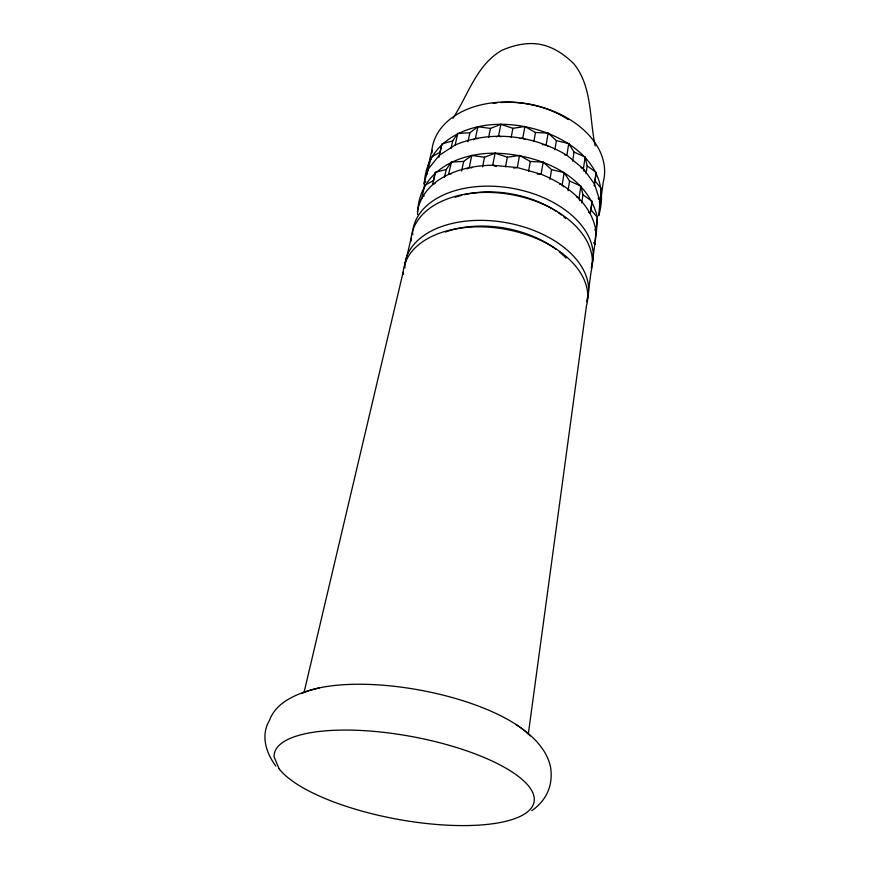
<?xml version="1.0" encoding="UTF-8"?>
<svg xmlns="http://www.w3.org/2000/svg" width="869" height="869" viewBox="0 0 869 869"><rect width="100%" height="100%" fill="white"/><g stroke="black" fill="none" stroke-linecap="round" stroke-linejoin="round"><path stroke-width="1.3" d="M417.587 214.513C417.848 172.203 457.105 152.835 495.102 153.194C536.303 154.15 586.89 173.05 597.351 217.337L594.733 244.808L593.733 242.505M591.919 265.501L596.351 232.849L597.351 217.337L590.855 209.711L592.126 201.347L582.947 194.775L580.84 186.031L569.564 181.056L564.144 172.583L551.576 169.64L543.179 162.101L530.296 161.471L519.553 155.453L507.355 157.213L495.102 153.194L484.565 157.213L471.78 155.464L463.677 161.428L451.369 162.036L446.275 169.444L444.483 177.385M596.004 173.637L594.907 180.871L601.272 188.53L598.676 215.784C615.893 157.332 549.762 124.104 500.859 124.321C462.992 124.126 424.702 144.276 424.289 186.02M528.287 734.196L586.456 305.736A93.32 57.267 10.5 0 0 505.856 229.34A93.32 57.267 10.5 0 0 403.227 271.769L303.987 692.626M587.325 299.327L591.083 271.671A91.647 58.104 10.5 0 0 512.265 194.775A91.647 58.104 10.5 0 0 411.113 238.323L404.715 265.49L404.987 267.956M601.022 198.458L603.26 182.012A87.258 59.983 10.5 0 0 529.069 104.117A87.258 59.983 10.5 0 0 431.882 150.25L428.08 166.403M590.29 213.731L592.126 201.347M594.179 186.053L596.188 172.42L587.172 165.838L585.13 157.039L574.051 152.064L568.739 143.559L556.388 140.648L548.154 133.087L535.478 132.501L524.919 126.494L512.906 128.319L500.859 124.321L490.464 128.427L477.885 126.722L469.879 132.761L457.757 133.424L452.695 140.919L450.968 148.599M581.774 202.825L582.947 194.775M586.032 173.637L587.172 165.838M579.656 200.63L579.047 198.143L580.84 186.031M583.99 171.269L583.403 168.76L585.13 157.039M568.065 190.735L569.564 181.056M572.638 161.178L574.051 152.064M563.59 186.824L562.221 184.717L564.144 172.583M568.739 143.559L566.881 155.29L583.403 168.76L594.548 184.119L599.686 200.174L598.078 198.273M549.979 179.329L551.576 169.64M554.878 149.761L556.388 140.648M543.179 162.101L541.105 174.224C565.513 184.271 590.323 201.869 595.71 229.362M547.991 146.492L546.145 144.808L548.154 133.087M528.569 171.15L530.296 161.471M533.848 141.614L535.478 132.501M519.553 155.453L517.305 167.554L513.622 168.075M520.064 138.595L522.747 138.193L524.919 126.494M505.508 166.87L507.355 157.213M511.168 137.411L512.906 128.319M495.102 153.194L492.701 165.251C462.275 165.371 423.203 177.7 417.337 211.927M496.21 136.889L498.534 135.988L500.859 124.321M482.588 166.837L484.565 157.213M488.606 137.476L490.464 128.427M467.196 168.955L469.227 167.478L471.78 155.464M473.409 139.844L475.419 138.334L477.885 126.722M461.613 171.008L463.677 161.428M467.935 141.777L469.879 132.761M446.275 169.444L435.347 172.29L433.533 180.556L424.745 185.347L421.965 197.154L424.17 195.97M441.658 145.025L440.083 152.184L431.393 157.05L424.061 183.424L425.799 181.599M451.369 162.036L448.697 173.985L451.174 173.865M428.71 168.488L439.258 155.334L455.171 144.993L457.757 133.424M432.621 184.51L435.347 172.29M438.91 157.278L441.919 143.83L452.695 140.919M452.966 118.282C468.098 95.166 476.484 64.773 501.945 50.293C513.927 45.112 527.092 42.016 540.138 44.362C553.162 46.85 564.339 54.454 573.67 63.589C592.517 86.618 589.204 118.542 595.232 145.949M428.482 170.205L426.744 172.04L426.961 174.647M420.107 200.185L421.856 198.382M531.785 810.69C546.492 800.327 553.075 785.793 550.707 767.968C547.188 748.915 531.296 734.414 515.708 724.322M455.171 144.993C491.246 129.731 533.74 135.347 566.881 155.29L564.394 154.704M319.271 687.911C300.413 692.311 276.516 700.523 269.401 720.542C260.418 735.554 266.186 753.162 275.864 766.067M432.599 184.174L435.043 183.544M542.31 144.634L546.145 144.808M537.216 174.028L541.105 174.224L517.305 167.554L492.701 165.251L496.405 166.468M475.419 138.334L477.95 138.682M469.227 167.478L471.802 167.836M559.69 184.119L562.221 184.717M498.534 135.988L500.957 136.791M576.777 197.144L579.047 198.143M580.916 167.652L583.403 168.76M522.747 138.193L525.115 139.529M588.378 211.96L590.431 213.426M594.874 229.383L596.351 232.849M599.284 201.869L600.24 204.193M403.227 271.769L403.509 274.235M411.113 238.323L411.374 240.822M412.797 234.76L412.547 232.251A91.343 58.256 10.5 0 1 515.36 188.888A91.343 58.256 10.5 0 1 591.17 267.913M431.882 150.25L432.078 152.825M404.715 265.49A93.005 57.43 10.5 0 1 509.038 223.214A93.005 57.43 10.5 0 1 586.575 301.706M445.449 232.045A84.825 52.368 10.5 0 1 556.16 249.36M559.299 251.825A84.825 52.368 10.5 0 1 566.067 258.093M455.247 197.285A83.315 53.118 10.5 0 1 461.591 195.34M464.22 194.678A83.315 53.118 10.5 0 1 556.008 211.145M558.256 212.677A83.315 53.118 10.5 0 1 561.515 215.067M563.579 216.707A83.315 53.118 10.5 0 1 565.567 218.391M493.19 103.389A79.34 54.79 10.5 0 1 497.046 102.89M500.968 102.542A79.34 54.79 10.5 0 1 568.207 119.585M301.445 693.538A129.644 44.591 10.5 0 1 420.433 690.203A129.644 44.591 10.5 0 1 530.34 735.956M279.09 768.728L274.137 757.04A132.077 41.962 10.5 0 1 457.051 747.677A132.077 41.962 10.5 0 1 489.486 824.16A132.077 41.962 10.5 0 1 279.09 768.728"/></g></svg>
